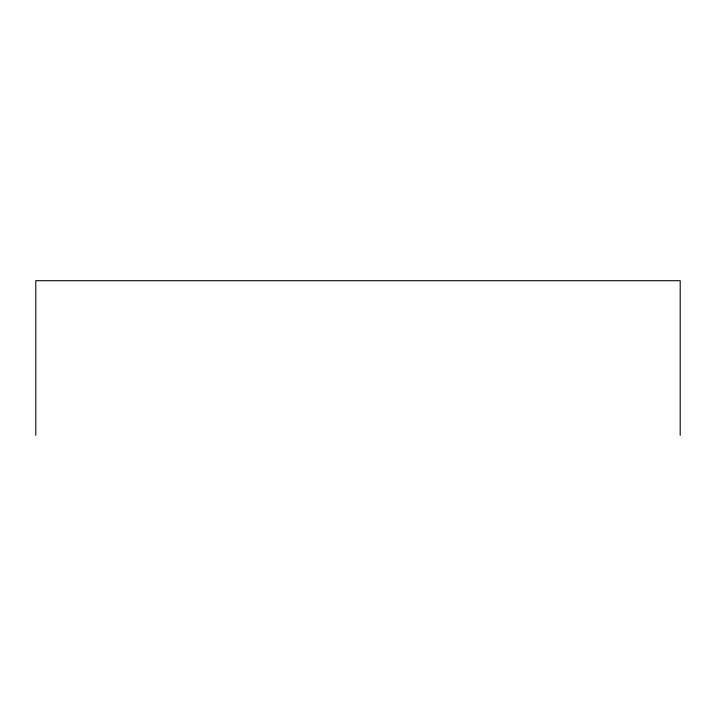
<?xml version="1.0" encoding="UTF-8"?>
<svg xmlns="http://www.w3.org/2000/svg" width="716" height="716" viewBox="0 0 716 716"><rect width="100%" height="100%" fill="white"/><g stroke="black" fill="none" stroke-linecap="round" stroke-linejoin="round"><path stroke-width="1.07" d="M680.2 435.301L680.2 280.699L35.8 280.699L35.8 435.301"/></g></svg>
